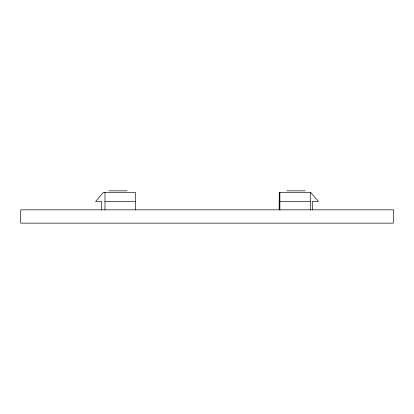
<?xml version="1.0" encoding="UTF-8"?>
<svg xmlns="http://www.w3.org/2000/svg" width="414" height="414" viewBox="0 0 414 414"><rect width="100%" height="100%" fill="white"/><g stroke="black" fill="none" stroke-linecap="round" stroke-linejoin="round"><path stroke-width="0.62" d="M108.908 190.844L127.155 190.844M286.845 190.844L305.092 190.844M104.98 201.489L135.394 201.489M279.874 201.489L310.288 201.489M279.238 201.489L279.238 209.851L279.238 192.36L310.578 192.36L318.402 201.489L312.316 201.489L312.316 209.851M310.288 192.36L310.288 209.851M279.874 192.36L279.874 209.851M135.394 209.851L135.394 192.36L103.422 192.36L95.598 201.489L101.684 201.489L101.684 209.851M104.98 192.36L104.98 209.851M393.3 209.851L20.7 209.851L20.7 223.156L393.3 223.156L393.3 209.851"/></g></svg>
